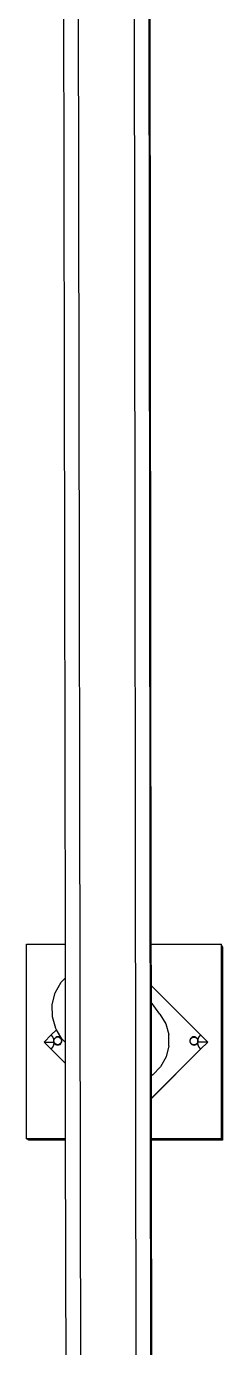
# Model space of a CAD drawing. Header units: inches. Extents: x -614 to 848, y -1045 to 1103.
# Drawn here: x -45.3 to -25.1, y 7.9 to 144.7 of the extents above; entities that cross this region are included whole.
import ezdxf

# ---------------------------------------------------------------- set-up
doc = ezdxf.new("R2010")
doc.units = ezdxf.units.IN
doc.header["$MEASUREMENT"] = 0

msp = doc.modelspace()

# ---------------------------------------------------------------- linework, layer by layer
for p, q in [((-38.10485, -1044.7934), (-41.30631, 1015.55191)), ((-32.59127, -1044.7934), (-35.32949, 1015.55191)), ((-31.14033, -1044.7934), (-33.75664, 1015.55191)), ((-41.32112, 49.63614), (-41.60424, 225.15882)), ((-32.68605, 225.15882), (-32.46364, 49.63614)), ((-45.34243, 49.63614), (-41.32112, 49.63614)), ((-45.34243, 29.49613), (-45.34243, 49.63614)), ((-41.31552, 46.16006), (-41.32112, 49.63614)), ((-32.46364, 49.63614), (-25.20242, 49.63614)), ((-32.46364, 49.63614), (-32.45825, 45.38013)), ((-25.20242, 49.63614), (-25.20242, 29.49613)), ((-25.06197, 49.35951), (-25.20242, 49.63614)), ((-25.06197, 49.35951), (-25.06197, 29.33174)), ((-42.36304, 44.61764), (-41.74466, 45.72011)), ((-41.74466, 45.72011), (-41.31552, 46.16006)), ((-41.30472, 39.46748), (-41.31552, 46.16006)), ((-32.45825, 45.38013), (-27.32945, 40.25133)), ((-32.45825, 45.38013), (-32.45606, 43.65523)), ((-42.675, 43.39269), (-42.36304, 44.61764)), ((-42.65929, 42.12873), (-42.675, 43.39269)), ((-31.53109, 42.41108), (-32.45606, 43.65523)), ((-32.45606, 43.65523), (-32.44639, 36.01791)), ((-42.31698, 40.91191), (-42.65929, 42.12873)), ((-31.53109, 42.41108), (-30.93348, 41.40508)), ((-30.93348, 41.40508), (-30.61661, 40.27868)), ((-43.52333, 39.50448), (-42.77648, 40.25133)), ((-42.77648, 40.25133), (-42.24204, 40.78577)), ((-42.60863, 40.03259), (-42.77648, 40.25133)), ((-42.50311, 39.77785), (-42.60863, 40.03259)), ((-42.51691, 39.73811), (-42.53119, 39.62962)), ((-42.52022, 39.63271), (-42.50643, 39.73751)), ((-42.47503, 39.83921), (-42.51691, 39.73811)), ((-42.50643, 39.73751), (-42.49988, 39.75331)), ((-42.49988, 39.75331), (-42.50311, 39.77785)), ((-42.49988, 39.75331), (-42.46597, 39.83518)), ((-42.40841, 39.92603), (-42.47503, 39.83921)), ((-42.46597, 39.83518), (-42.40162, 39.91904)), ((-42.40162, 39.91904), (-42.31775, 39.98339)), ((-42.31775, 39.98339), (-42.31186, 39.98583)), ((-42.24204, 40.78577), (-42.31698, 40.91191)), ((-42.31186, 39.98583), (-42.22009, 40.02385)), ((-42.3078, 39.98895), (-42.31186, 39.98583)), ((-42.2067, 40.03083), (-42.3078, 39.98895)), ((-41.6714, 39.82515), (-42.24204, 40.78577)), ((-42.22009, 40.02385), (-42.11529, 40.03764)), ((-42.09821, 40.04511), (-42.2067, 40.03083)), ((-42.11529, 40.03764), (-42.01048, 40.02385)), ((-41.98971, 40.03083), (-42.09821, 40.04511)), ((-42.01048, 40.02385), (-41.91282, 39.98339)), ((-41.88861, 39.98895), (-41.98971, 40.03083)), ((-41.91282, 39.98339), (-41.82895, 39.91904)), ((-41.80179, 39.92233), (-41.88861, 39.98895)), ((-41.82781, 39.91756), (-41.82895, 39.91904)), ((-41.82781, 39.91756), (-41.82569, 39.91593)), ((-41.82569, 39.91593), (-41.7646, 39.83518)), ((-41.74897, 39.83921), (-41.81559, 39.92603)), ((-41.7646, 39.83518), (-41.72415, 39.73751)), ((-41.7646, 39.83518), (-41.76134, 39.83207)), ((-41.76134, 39.83207), (-41.72089, 39.73441)), ((-41.7071, 39.73811), (-41.74897, 39.83921)), ((-41.72415, 39.73751), (-41.71035, 39.63271)), ((-41.72089, 39.73441), (-41.7071, 39.62962)), ((-41.69281, 39.62962), (-41.7071, 39.73811)), ((-41.30472, 39.46748), (-41.6714, 39.82515)), ((-30.60206, 39.10865), (-30.61661, 40.27868)), ((-28.41682, 39.72431), (-28.4311, 39.61582)), ((-28.41903, 39.61891), (-28.40523, 39.72371)), ((-28.37494, 39.82541), (-28.41682, 39.72431)), ((-28.40523, 39.72371), (-28.36478, 39.82138)), ((-28.30832, 39.91223), (-28.37494, 39.82541)), ((-28.36478, 39.82138), (-28.30082, 39.90473)), ((-28.23161, 39.98895), (-28.31842, 39.92233)), ((-28.31842, 39.92233), (-28.30082, 39.90473)), ((-28.30082, 39.90473), (-28.21656, 39.96959)), ((-28.13051, 40.03083), (-28.23161, 39.98895)), ((-28.21656, 39.96959), (-28.1189, 40.01005)), ((-28.02201, 40.04511), (-28.13051, 40.03083)), ((-28.1189, 40.01005), (-28.01409, 40.02385)), ((-27.91352, 40.03083), (-28.02201, 40.04511)), ((-28.01409, 40.02385), (-27.90929, 40.01005)), ((-27.81242, 39.98895), (-27.91352, 40.03083)), ((-27.90929, 40.01005), (-27.81163, 39.96959)), ((-27.7256, 39.92233), (-27.81242, 39.98895)), ((-27.81163, 39.96959), (-27.72776, 39.90524)), ((-27.72776, 39.90524), (-27.66314, 39.82074)), ((-27.65898, 39.83551), (-27.7256, 39.92233)), ((-27.64888, 39.82541), (-27.7155, 39.91223)), ((-27.66314, 39.82074), (-27.66125, 39.81827)), ((-27.66125, 39.81827), (-27.62295, 39.72371)), ((-27.6171, 39.73441), (-27.65898, 39.83551)), ((-27.607, 39.72431), (-27.64888, 39.82541)), ((-27.62295, 39.72371), (-27.6208, 39.72062)), ((-27.62295, 39.72371), (-27.61645, 39.67432)), ((-27.6208, 39.72062), (-27.61558, 39.68095)), ((-27.61282, 39.70189), (-27.6171, 39.73441)), ((-27.61282, 39.70189), (-27.61558, 39.68095)), ((-27.60282, 39.77785), (-27.61282, 39.70189)), ((-27.60282, 39.62592), (-27.61282, 39.70189)), ((-27.59272, 39.61582), (-27.607, 39.72431)), ((-27.49731, 40.03259), (-27.60282, 39.77785)), ((-27.32945, 40.25133), (-27.49731, 40.03259)), ((-27.32945, 40.25133), (-26.58285, 39.50424)), ((-42.77648, 38.75763), (-43.52333, 39.50448)), ((-43.52333, 39.50448), (-42.51002, 39.50448)), ((-42.77648, 38.75763), (-42.60863, 38.97638)), ((-41.3012, 37.28235), (-42.77648, 38.75763)), ((-42.60863, 38.97638), (-42.50311, 39.23112)), ((-42.53119, 39.62962), (-42.51691, 39.52112)), ((-42.50643, 39.5279), (-42.52022, 39.63271)), ((-42.51691, 39.52112), (-42.51002, 39.50448)), ((-42.51002, 39.50448), (-42.49775, 39.50448)), ((-42.51002, 39.50448), (-42.47503, 39.42002)), ((-42.50311, 39.5199), (-42.50643, 39.5279)), ((-42.50311, 39.5199), (-42.50311, 39.51743)), ((-42.50311, 39.51743), (-42.49775, 39.50448)), ((-42.50311, 39.23112), (-42.47451, 39.44837)), ((-42.49775, 39.50448), (-42.47426, 39.45025)), ((-42.49775, 39.50448), (-42.49673, 39.50448)), ((-42.47503, 39.42002), (-42.41718, 39.34463)), ((-42.47451, 39.44837), (-42.47426, 39.45025)), ((-42.46597, 39.43024), (-42.47451, 39.44837)), ((-42.40162, 39.34637), (-42.46597, 39.43024)), ((-42.46597, 39.43024), (-42.46123, 39.41632)), ((-42.46123, 39.41632), (-42.39462, 39.32951)), ((-42.41718, 39.34463), (-42.4128, 39.33892)), ((-42.4128, 39.33892), (-42.40841, 39.3332)), ((-42.40841, 39.3332), (-42.3216, 39.26659)), ((-42.39931, 39.3446), (-42.40162, 39.34637)), ((-42.39831, 39.3433), (-42.39931, 39.3446)), ((-42.31775, 39.28202), (-42.39831, 39.3433)), ((-42.39462, 39.32951), (-42.3078, 39.26289)), ((-42.3216, 39.26659), (-42.2205, 39.22471)), ((-42.22009, 39.24157), (-42.31775, 39.28202)), ((-42.31446, 39.27896), (-42.31775, 39.28202)), ((-42.2168, 39.23851), (-42.31446, 39.27896)), ((-42.2067, 39.22101), (-42.3078, 39.26289)), ((-42.2205, 39.22471), (-42.21336, 39.22377)), ((-42.11529, 39.22777), (-42.22009, 39.24157)), ((-42.112, 39.22471), (-42.2168, 39.23851)), ((-42.21336, 39.22377), (-42.112, 39.21043)), ((-42.2067, 39.22101), (-42.09821, 39.20673)), ((-42.01048, 39.24157), (-42.11529, 39.22777)), ((-42.00721, 39.23851), (-42.112, 39.22471)), ((-42.112, 39.22471), (-42.112, 39.2282)), ((-42.112, 39.22186), (-42.112, 39.22471)), ((-42.112, 39.21043), (-42.00351, 39.22471)), ((-42.112, 39.21043), (-42.112, 39.22186)), ((-42.09821, 39.20673), (-41.98971, 39.22101)), ((-41.91282, 39.28202), (-42.01048, 39.24157)), ((-41.91251, 39.27669), (-42.00721, 39.23851)), ((-42.00351, 39.22471), (-41.90241, 39.26659)), ((-41.98971, 39.22101), (-41.88861, 39.26289)), ((-41.82895, 39.34637), (-41.91282, 39.28202)), ((-41.91251, 39.27669), (-41.82569, 39.3433)), ((-41.90241, 39.26659), (-41.81559, 39.3332)), ((-41.88861, 39.26289), (-41.80179, 39.32951)), ((-41.7646, 39.43024), (-41.82895, 39.34637)), ((-41.75907, 39.43012), (-41.82569, 39.3433)), ((-41.81559, 39.3332), (-41.74897, 39.42002)), ((-41.72415, 39.5279), (-41.7646, 39.43024)), ((-41.75907, 39.43012), (-41.72256, 39.51828)), ((-41.74897, 39.42002), (-41.70827, 39.51828)), ((-41.71035, 39.63271), (-41.72415, 39.5279)), ((-41.72256, 39.51828), (-41.72089, 39.52482)), ((-41.7071, 39.62962), (-41.72089, 39.52482)), ((-41.70827, 39.51828), (-41.7071, 39.52112)), ((-41.7071, 39.52112), (-41.69281, 39.62962)), ((-41.3012, 37.28235), (-41.30472, 39.46748)), ((-27.32945, 38.75763), (-32.44338, 33.64371)), ((-27.32842, 38.75617), (-32.44338, 33.64122)), ((-30.60206, 39.10865), (-30.89084, 37.97472)), ((-28.4311, 39.61582), (-28.41682, 39.50733)), ((-28.40523, 39.5141), (-28.41903, 39.61891)), ((-28.41682, 39.50733), (-28.37494, 39.40622)), ((-28.36478, 39.41644), (-28.40523, 39.5141)), ((-28.37494, 39.40622), (-28.31709, 39.33084)), ((-28.36257, 39.41337), (-28.36478, 39.41644)), ((-28.30699, 39.34094), (-28.36257, 39.41337)), ((-28.31709, 39.33084), (-28.31842, 39.32951)), ((-28.31842, 39.32951), (-28.31271, 39.32512)), ((-28.30699, 39.34094), (-28.31709, 39.33084)), ((-28.31709, 39.33084), (-28.31271, 39.32512)), ((-28.31271, 39.32512), (-28.23161, 39.26289)), ((-28.31271, 39.32512), (-28.30832, 39.31941)), ((-28.30832, 39.31941), (-28.22151, 39.25279)), ((-28.30043, 39.33257), (-28.30699, 39.34094)), ((-28.29822, 39.32951), (-28.30043, 39.33257)), ((-28.21656, 39.26822), (-28.30043, 39.33257)), ((-28.21436, 39.26516), (-28.29822, 39.32951)), ((-28.23161, 39.26289), (-28.13051, 39.22101)), ((-28.22151, 39.25279), (-28.12041, 39.21091)), ((-28.1189, 39.22777), (-28.21656, 39.26822)), ((-28.11671, 39.22471), (-28.21436, 39.26516)), ((-28.13051, 39.22101), (-28.02201, 39.20673)), ((-28.12041, 39.21091), (-28.01191, 39.19663)), ((-28.01409, 39.21397), (-28.1189, 39.22777)), ((-28.01191, 39.21091), (-28.11671, 39.22471)), ((-28.02201, 39.20673), (-28.01191, 39.20806)), ((-27.90929, 39.22777), (-28.01409, 39.21397)), ((-27.90711, 39.22471), (-28.01191, 39.21091)), ((-28.01191, 39.20806), (-27.91352, 39.22101)), ((-28.01191, 39.21091), (-28.01191, 39.21426)), ((-28.01191, 39.20806), (-28.01191, 39.21091)), ((-28.01191, 39.19663), (-27.90342, 39.21091)), ((-28.01191, 39.19663), (-28.01191, 39.20806)), ((-27.91352, 39.22101), (-27.90711, 39.22471)), ((-27.81163, 39.26822), (-27.90929, 39.22777)), ((-27.81242, 39.26289), (-27.90711, 39.22471)), ((-27.90342, 39.21091), (-27.80232, 39.25279)), ((-27.81242, 39.26289), (-27.7256, 39.32951)), ((-27.72776, 39.33257), (-27.81163, 39.26822)), ((-27.80232, 39.25279), (-27.7155, 39.31941)), ((-27.66341, 39.41644), (-27.72776, 39.33257)), ((-27.65898, 39.41632), (-27.7256, 39.32951)), ((-27.7155, 39.31941), (-27.64888, 39.40622)), ((-27.63595, 39.48274), (-27.66341, 39.41644)), ((-27.63487, 39.47454), (-27.65898, 39.41632)), ((-27.64888, 39.40622), (-27.60818, 39.50448)), ((-27.62295, 39.5141), (-27.63595, 39.48274)), ((-27.63595, 39.48274), (-27.63487, 39.47454)), ((-27.62246, 39.50448), (-27.63487, 39.47454)), ((-27.63487, 39.47454), (-27.60282, 39.23112)), ((-27.62246, 39.50448), (-27.62694, 39.50448)), ((-27.60916, 39.61891), (-27.62295, 39.5141)), ((-27.6208, 39.51102), (-27.62246, 39.50448)), ((-27.60818, 39.50448), (-27.62246, 39.50448)), ((-27.607, 39.61582), (-27.6208, 39.51102)), ((-27.6208, 39.51102), (-27.6171, 39.51743)), ((-27.6171, 39.51743), (-27.60282, 39.62592)), ((-27.61558, 39.68095), (-27.61645, 39.67432)), ((-27.61645, 39.67432), (-27.60916, 39.61891)), ((-27.61558, 39.68095), (-27.607, 39.61582)), ((-27.60818, 39.50448), (-27.607, 39.50733)), ((-26.5826, 39.50448), (-27.60818, 39.50448)), ((-27.607, 39.50733), (-27.59272, 39.61582)), ((-27.60282, 39.23112), (-27.49731, 38.97638)), ((-27.49731, 38.97638), (-27.32945, 38.75763)), ((-26.58285, 39.50424), (-27.32945, 38.75763)), ((-27.32945, 38.75763), (-27.32842, 38.75617)), ((-26.5816, 39.50299), (-27.32842, 38.75617)), ((-26.58285, 39.50424), (-26.5816, 39.50299)), ((-41.28864, 29.49613), (-41.3012, 37.28235)), ((-31.46327, 36.95418), (-32.28032, 36.11656)), ((-30.89084, 37.97472), (-31.46327, 36.95418)), ((-32.28032, 36.11656), (-32.44639, 36.01791)), ((-32.44639, 36.01791), (-32.44338, 33.64371)), ((-32.44338, 33.64371), (-32.44338, 33.64122)), ((-32.44338, 33.64122), (-32.43812, 29.49613)), ((-45.08974, 29.33174), (-45.34243, 29.49613)), ((-41.28864, 29.49613), (-45.34243, 29.49613)), ((-41.28837, 29.33174), (-45.08974, 29.33174)), ((-41.28837, 29.33174), (-41.28864, 29.49613)), ((-41.00481, -146.46757), (-41.28837, 29.33174)), ((-25.20242, 29.49613), (-32.43812, 29.49613)), ((-32.43812, 29.49613), (-32.43791, 29.33174)), ((-25.06197, 29.33174), (-32.43791, 29.33174)), ((-32.43791, 29.33174), (-32.21516, -146.46757)), ((-25.06197, 29.33174), (-25.20242, 29.49613))]:
    msp.add_line(p, q)

doc.saveas('drawing.dxf')
